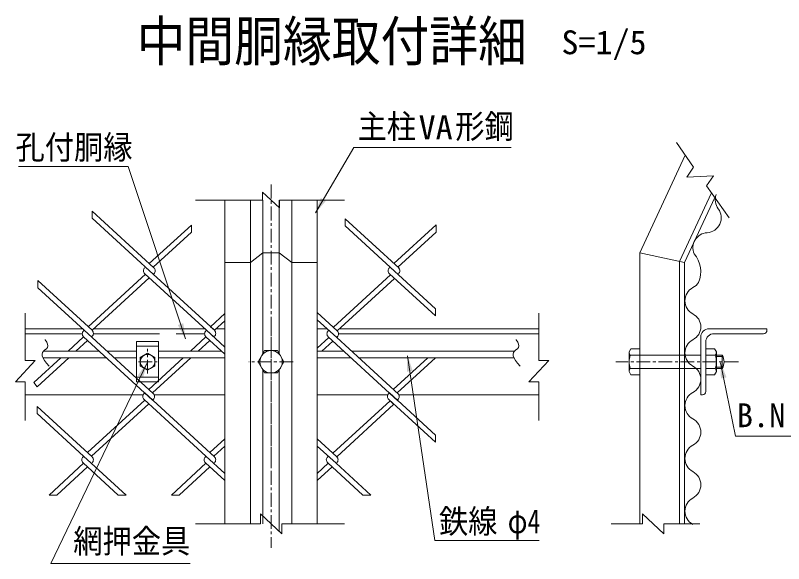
# Model space of a CAD drawing. Units: millimetres, scale not verified, with parts at other scales. Extents: x -4455 to 4455, y -3150 to 3150.
# Drawn here: x 1635 to 3029, y 588 to 1584 of the extents above; entities that cross this region are included whole.
import ezdxf
from ezdxf.enums import TextEntityAlignment as Align

# ---------------------------------------------------------------- set-up
doc = ezdxf.new("R2010")
doc.units = ezdxf.units.MM
doc.header["$LTSCALE"] = 20
doc.linetypes.add('DASHED', pattern=[7.5, 6, -1.5])
doc.linetypes.add('USER1', pattern=[2, 1.25, -0.25, 0.25, -0.25])
doc.layers.add('0-7_7詳細', color=3, linetype='Continuous', lineweight=18)
doc.styles.add('ＭＳ ゴシック', font='')
doc.styles.get('ＭＳ ゴシック').set_extended_font_data('MS Gothic')

msp = doc.modelspace()

# ---------------------------------------------------------------- linework, layer by layer
at = {"layer": '0-7_7詳細', "color": 4}
for p, q in [((2834.52, 1352.92), (2865.86, 1308.17)), ((2853.27, 1290.19), (2865.86, 1308.17)), ((2853.27, 1290.19), (2902.11, 1292.36)), ((2889.52, 1274.38), (2902.11, 1292.36)), ((2889.52, 1274.38), (2930.16, 1216.33)), ((2114, 1234.22), (2083.16, 1262.42)), ((2083.16, 1248.32), (2083.16, 1262.42)), ((2083.16, 1248.32), (1961.57, 1248.32)), ((2114, 1248.32), (2232.08, 1248.32)), ((2114, 1248.32), (2114, 1234.22)), ((1652.68, 957.1), (1652.68, 1042.68)), ((2584.9, 957.1), (2584.9, 1042.68)), ((1670.68, 957.1), (1634.68, 918.33)), ((1652.68, 957.1), (1670.68, 957.1)), ((1652.68, 918.33), (1634.68, 918.33)), ((1652.68, 918.33), (1652.68, 848.14)), ((2584.9, 918.33), (2566.9, 918.33)), ((2584.9, 918.33), (2584.9, 848.14)), ((2118.14, 642.23), (2079.37, 678.23)), ((2079.37, 660.23), (2079.37, 678.23)), ((2772.83, 660.23), (2772.83, 678.23)), ((2811.6, 642.23), (2772.83, 678.23)), ((2079.37, 660.23), (1961.57, 660.23)), ((2118.14, 660.23), (2232.08, 660.23)), ((2118.14, 660.23), (2118.14, 642.23)), ((2772.83, 660.23), (2716.26, 660.23)), ((2811.6, 660.23), (2876.87, 660.23)), ((2811.6, 660.23), (2811.6, 642.23))]:
    msp.add_line(p, q, dxfattribs=at)
at = {"layer": '0-7_7詳細', "color": 7}
for p, q in [((2768.03, 1152.62), (2850.67, 1329.86)), ((2840.03, 1136.66), (2898.36, 1261.75)), ((2014.76, 1248.32), (2014.76, 1029.02)), ((2061.26, 1248.32), (2061.26, 660.23)), ((2083.76, 1248.32), (2083.76, 969.42)), ((2113.76, 1248.32), (2113.76, 969.42)), ((2136.26, 1248.32), (2136.26, 660.23)), ((2182.76, 1248.32), (2182.76, 1014.67)), ((2849.03, 1134.67), (2904.32, 1253.24)), ((2061.26, 1134.67), (2083.76, 1152.62)), ((2083.76, 1152.62), (2113.76, 1152.62)), ((2113.76, 1152.62), (2136.26, 1134.67)), ((2768.03, 1152.62), (2768.03, 660.23)), ((2849.03, 1134.67), (2768.03, 1152.62)), ((2014.76, 1134.67), (2061.26, 1134.67)), ((2136.26, 1134.67), (2182.76, 1134.67)), ((2840.03, 1136.66), (2840.03, 660.23)), ((2849.03, 1134.67), (2849.03, 660.23)), ((2014.76, 1029.02), (2014.76, 1014.67)), ((1652.68, 1014.67), (1756.51, 1014.67)), ((1777.06, 1014.67), (1978.54, 1014.67)), ((1978.54, 1014.67), (1963.76, 1014.67)), ((1999.09, 1014.67), (2014.76, 1014.67)), ((2014.76, 1014.67), (1999.09, 1014.67)), ((2014.76, 1014.67), (2014.76, 801.49)), ((2182.76, 1014.67), (2200.57, 1014.67)), ((2182.76, 1014.67), (2182.76, 660.23)), ((2200.57, 1014.67), (2182.76, 1014.67)), ((2221.44, 1005.67), (2584.9, 1005.67)), ((2233.76, 1014.67), (2223.26, 1014.67)), ((2223.26, 1014.67), (2584.9, 1014.67)), ((2893.96, 1014.67), (2998.96, 1014.67)), ((2902.96, 1005.67), (2992.96, 1005.67)), ((2998.96, 1014.67), (2998.96, 1011.67)), ((1894.6, 991.21), (1854.74, 991.21)), ((1854.74, 991.21), (1854.74, 918.12)), ((1894.6, 991.21), (1894.6, 918.12)), ((2878.96, 894.67), (2878.96, 999.67)), ((2887.96, 900.67), (2887.96, 990.67)), ((1894.6, 982.91), (1854.74, 982.91)), ((2748.83, 972.43), (2752.15, 978.19)), ((2752.15, 978.19), (2768.03, 978.19)), ((2903.84, 978.19), (2887.96, 978.19)), ((2907.16, 972.43), (2903.84, 978.19)), ((1685.4, 973.84), (1786.85, 973.84)), ((1801.06, 973.84), (1854.74, 973.84)), ((1894.6, 973.84), (2008.88, 973.84)), ((2182.76, 973.84), (2230.91, 973.84)), ((2245.12, 973.84), (2540.32, 973.84)), ((2748.83, 936.91), (2748.83, 972.43)), ((2750.89, 966.67), (2768.03, 966.67)), ((2905.1, 966.67), (2887.96, 966.67)), ((2907.16, 936.91), (2907.16, 972.43)), ((2907.16, 966.67), (2917.82, 966.67)), ((2917.82, 942.67), (2917.82, 966.67)), ((1684.87, 961.84), (1799.95, 961.84)), ((1814.16, 961.84), (1854.74, 961.84)), ((1894.6, 961.84), (2014.76, 961.84)), ((2182.76, 961.84), (2244.01, 961.84)), ((2258.22, 961.84), (2539.79, 961.84)), ((1861.27, 946.93), (1874.67, 939.2)), ((1874.67, 939.2), (1888.07, 946.93)), ((2083.76, 939.91), (2083.76, 660.23)), ((2113.76, 939.91), (2113.76, 646.31)), ((2748.83, 936.91), (2752.15, 931.15)), ((2750.89, 942.67), (2768.03, 942.67)), ((2905.1, 942.67), (2887.96, 942.67)), ((2907.16, 936.91), (2903.84, 931.15)), ((2907.16, 942.67), (2917.82, 942.67)), ((1894.6, 926.43), (1854.74, 926.43)), ((1894.6, 918.12), (1854.74, 918.12)), ((1652.68, 894.67), (1866.83, 894.67)), ((1886.63, 894.67), (2014.76, 894.67)), ((2182.76, 894.67), (2310.88, 894.67)), ((2330.68, 894.67), (2584.9, 894.67)), ((2878.96, 894.67), (2881.96, 894.67)), ((2014.76, 814.51), (2014.76, 738.96)), ((2014.76, 738.96), (2014.76, 660.23))]:
    msp.add_line(p, q, dxfattribs=at)
at = {"layer": '0-7_7詳細', "color": 1, "linetype": 'USER1'}
for p, q in [((2098.76, 1276.37), (2098.76, 616.55)), ((2098.76, 1029.57), (2098.76, 763.99)), ((1874.67, 933.2), (1874.67, 977.86)), ((1857.91, 954.67), (1892.21, 954.67)), ((2139.05, 954.67), (2058.41, 954.67)), ((2947.08, 954.67), (2724.56, 954.67))]:
    msp.add_line(p, q, dxfattribs=at)
at = {"layer": '0-7_7詳細'}
for p, q in [((1885.97, 1125.53), (1773.89, 1228.23)), ((1773.89, 1215.21), (1773.89, 1228.23)), ((1884.9, 1113.49), (1773.89, 1215.21)), ((2331.1, 1124.55), (2233.12, 1214.32)), ((2233.12, 1201.3), (2233.12, 1214.32)), ((1954.16, 1202.99), (1877.8, 1133.02)), ((1954.16, 1202.99), (1954.16, 1189.97)), ((2330.03, 1112.51), (2233.12, 1201.3)), ((2398.59, 1203.33), (2321.85, 1133.02)), ((2398.59, 1203.33), (2398.59, 1190.31)), ((1954.16, 1189.97), (1884.9, 1126.51)), ((2398.59, 1190.31), (2328.96, 1126.51)), ((1995.92, 1011.76), (1870.69, 1126.51)), ((2314.75, 1126.51), (2313.68, 1125.53)), ((2314.75, 1126.51), (2313.68, 1125.53)), ((2397.25, 1050.91), (2314.75, 1126.51)), ((1773.89, 1011.76), (1675.33, 1102.07)), ((1870.69, 1113.49), (1766.78, 1018.27)), ((1877.8, 1106.98), (1773.89, 1011.76)), ((1981.71, 1011.76), (1869.62, 1114.47)), ((1885.97, 1114.47), (1884.9, 1113.49)), ((2315.82, 1112.51), (2211.91, 1017.29)), ((2322.92, 1105.99), (2219.02, 1010.78)), ((2321.85, 1106.98), (2313.68, 1114.47)), ((2397.25, 1037.89), (2313.68, 1114.47)), ((2330.03, 1114.47), (2328.96, 1113.49)), ((2330.03, 1114.47), (2328.96, 1113.49)), ((2397.25, 1050.91), (2397.25, 1037.89)), ((2014.76, 1042.04), (1988.81, 1018.27)), ((2219.02, 1010.78), (2182.76, 1044.01)), ((1995.92, 1011.76), (1988.81, 1018.27)), ((2014.76, 1029.02), (1995.92, 1011.76)), ((2217.95, 998.74), (2182.76, 1030.99)), ((1759.68, 1011.76), (1758.61, 1010.78)), ((1759.68, 1011.76), (1758.61, 1010.78)), ((1884.9, 897.01), (1759.68, 1011.76)), ((1981.71, 1011.76), (1980.64, 1010.78)), ((1981.71, 1011.76), (1980.64, 1010.78)), ((1994.85, 999.72), (1981.71, 1011.76)), ((2014.76, 981.48), (1981.71, 1011.76)), ((2203.74, 1011.76), (2202.66, 1010.78)), ((2203.74, 1011.76), (2202.66, 1010.78)), ((1758.61, 999.72), (1730.36, 973.84)), ((1765.71, 993.21), (1744.57, 973.84)), ((1883.83, 884.97), (1758.61, 999.72)), ((1774.26, 1001.04), (1772.82, 999.72)), ((1773.89, 1000.7), (1772.82, 999.72)), ((1980.64, 999.72), (1952.39, 973.84)), ((1987.74, 993.21), (1966.6, 973.84)), ((2014.76, 968.46), (1980.64, 999.72)), ((1995.92, 1000.7), (1994.85, 999.72)), ((2203.74, 998.74), (2182.76, 979.52)), ((2210.84, 992.23), (2190.77, 973.84)), ((2328.96, 883.99), (2202.66, 999.72)), ((2219.38, 1000.06), (2217.95, 998.74)), ((2330.03, 896.03), (2217.95, 998.74)), ((1717.27, 961.84), (1668.16, 916.84)), ((1939.29, 961.84), (1876.73, 904.51)), ((1953.5, 961.84), (1883.83, 898)), ((2383.35, 961.84), (2320.78, 904.51)), ((2397.56, 961.84), (2327.89, 898)), ((1869.62, 898), (1868.55, 897.01)), ((1869.62, 898), (1868.55, 897.01)), ((1995.92, 782.27), (1869.62, 898)), ((1884.9, 897.01), (1876.73, 904.51)), ((2313.68, 898), (2312.61, 897.01)), ((2313.68, 898), (2312.61, 897.01)), ((2397.25, 821.42), (2313.68, 898)), ((1869.62, 884.97), (1765.71, 789.76)), ((1980.64, 783.25), (1868.55, 885.96)), ((1884.9, 885.96), (1883.83, 884.97)), ((2314.75, 883.99), (2210.84, 788.78)), ((2320.78, 878.46), (2312.61, 885.96)), ((2397.25, 808.4), (2312.61, 885.96)), ((2328.96, 885.96), (2327.89, 884.97)), ((2328.96, 885.96), (2327.89, 884.97)), ((1773.89, 782.27), (1674.26, 873.56)), ((1674.26, 860.54), (1674.26, 873.56)), ((1876.73, 878.46), (1772.82, 783.25)), ((2321.85, 877.48), (2217.95, 782.27)), ((1758.61, 783.25), (1674.26, 860.54)), ((2014.76, 814.51), (1987.74, 789.76)), ((2217.94, 782.27), (2182.76, 814.51)), ((2397.25, 821.42), (2397.25, 808.4)), ((2014.76, 801.49), (1994.85, 783.25)), ((2216.87, 770.23), (2182.76, 801.49)), ((1758.61, 783.25), (1757.54, 782.27)), ((1758.61, 783.25), (1757.54, 782.27)), ((1835.62, 712.68), (1758.61, 783.25)), ((1773.89, 782.27), (1765.71, 789.76)), ((1980.64, 783.25), (1979.57, 782.27)), ((1980.64, 783.25), (1979.57, 782.27)), ((2014.76, 751.98), (1980.64, 783.25)), ((1995.92, 782.27), (1987.74, 789.76)), ((2202.66, 783.25), (2201.59, 782.27)), ((2202.66, 783.25), (2201.59, 782.27)), ((1758.61, 770.23), (1695.81, 712.68)), ((1821.41, 712.68), (1757.54, 771.21)), ((1773.89, 771.21), (1772.82, 770.23)), ((1980.64, 770.23), (1917.84, 712.68)), ((2014.76, 738.96), (1979.57, 771.21)), ((1995.92, 771.21), (1994.85, 770.23)), ((2202.66, 770.23), (2182.76, 751.98)), ((2265.46, 712.68), (2201.59, 771.21)), ((2209.77, 763.72), (2201.59, 771.21)), ((2217.94, 771.21), (2216.87, 770.23)), ((2217.94, 771.21), (2216.87, 770.23)), ((2279.67, 712.68), (2216.87, 770.23)), ((1765.71, 763.72), (1710.02, 712.68)), ((1987.74, 763.72), (1932.05, 712.68)), ((2209.77, 763.72), (2182.76, 738.96)), ((1710.02, 712.68), (1695.81, 712.68)), ((1835.62, 712.68), (1821.41, 712.68)), ((1932.05, 712.68), (1917.84, 712.68)), ((2279.67, 712.68), (2265.46, 712.68))]:
    msp.add_line(p, q, dxfattribs=at)
at = {"layer": '0-7_7詳細', "color": 7, "linetype": 'DASHED'}
for p, q in [((1652.68, 1005.67), (1756.19, 1005.67)), ((1776.3, 1005.67), (1978.22, 1005.67))]:
    msp.add_line(p, q, dxfattribs=at)
at = {"layer": '0-7_7詳細', "linetype": 'DASHED'}
for p, q in [((2768.03, 966.67), (2878.96, 966.67)), ((2768.03, 942.67), (2878.96, 942.67))]:
    msp.add_line(p, q, dxfattribs=at)
at = {"layer": '0-7_7詳細', "color": 1}
for p, q in [((2907.16, 964.27), (2919.03, 964.27)), ((2907.16, 945.07), (2919.03, 945.07))]:
    msp.add_line(p, q, dxfattribs=at)
at = {"layer": '0-7_7詳細', "color": 7}
for points in [[(2534.96, 1343.82), (2248.98, 1343.82), (2179.52, 1225.11)], [(1640.2, 1309.59), (1839.29, 1309.59), (1943.4, 996.61)], [(2752.15, 931.15), (2768.03, 931.15), (2768.03, 978.19)], [(2903.84, 931.15), (2887.96, 931.15), (2887.96, 978.19)], [(1888.07, 946.93), (1888.07, 962.4), (1874.67, 970.13), (1861.27, 962.4), (1861.27, 946.93)], [(2585.34, 630.34), (2396.27, 630.34), (2346.51, 965.15)], [(1952, 588.03), (1699.02, 588.03), (1873.81, 952.86)], [(3112.29, 819.54), (2941.99, 819.54), (2914.92, 952.71)]]:
    msp.add_lwpolyline(points, dxfattribs=at)
at = {"layer": '0-7_7詳細'}
for points in [[(1759.68, 1011.76), (1675.33, 1089.05), (1675.33, 1102.07)], [(1731.48, 961.84), (1674.26, 909.41), (1668.16, 916.84)]]:
    msp.add_lwpolyline(points, dxfattribs=at)
at = {"layer": '0-7_7詳細', "color": 4}
for points in [[(1688.6, 995.11), (1688.91, 994.72), (1691.57, 990.52), (1693.14, 986.76), (1693.61, 983.45), (1692.99, 980.57), (1691.26, 978.14), (1688.45, 976.15), (1685.62, 974.15), (1683.86, 971.67), (1683.18, 968.71), (1683.58, 965.28), (1685.04, 961.37), (1687.58, 956.99), (1691.2, 952.13), (1695.89, 946.79)], [(2543.52, 995.11), (2543.83, 994.72), (2546.5, 990.52), (2548.06, 986.76), (2548.53, 983.45), (2547.91, 980.57), (2546.19, 978.14), (2543.37, 976.15), (2540.54, 974.15), (2538.79, 971.67), (2538.11, 968.71), (2538.5, 965.28), (2539.97, 961.37), (2542.51, 956.99), (2546.12, 952.13), (2550.81, 946.79)], [(2584.9, 957.1), (2602.9, 957.1), (2566.9, 918.33)]]:
    msp.add_lwpolyline(points, dxfattribs=at)
at = {"layer": '0-7_7詳細'}
msp.add_lwpolyline([(2075.24, 954.67), (2087, 975.03), (2110.52, 975.03), (2122.28, 954.67), (2110.52, 934.3), (2087, 934.3)], close=True, dxfattribs=at)
at = {"layer": '0-7_7詳細', "color": 7}
msp.add_circle((1874.67, 954.67), 13.4, dxfattribs=at)
at = {"layer": '0-7_7詳細'}
msp.add_circle((2098.76, 954.67), 20.4, dxfattribs=at)
for centre, radius, start, end in [((2932.32, 1248.8), 27.16, 159.65952, 216.92751), ((2888.9, 1216.17), 27.16, 273.07249, 36.92751), ((2891.81, 1161.93), 27.16, 93.07249, 204.15441), ((2828.39, 1118.53), 50.35, 336.91069, 39.88245), ((1874.69, 1120), 7.5, 132.5, 227.5), ((1880.91, 1120), 7.5, 312.5, 47.5), ((2318.75, 1120), 7.5, 132.5, 227.5), ((2324.96, 1120), 7.5, 312.5, 47.5), ((2877.36, 1065.43), 27.16, 118.07249, 241.92751), ((2851.8, 1113.36), 27.16, 298.07249, 327.54132), ((2852.81, 1018.12), 26.15, 296.73658, 63.26342), ((1763.68, 1005.25), 7.5, 132.5, 227.5), ((1768.82, 1006.23), 7.5, 312.5, 47.5), ((1985.7, 1005.25), 7.5, 132.5, 227.5), ((1990.85, 1006.23), 7.5, 312.5, 47.5), ((2207.73, 1005.25), 7.5, 132.5, 227.5), ((2213.95, 1005.25), 7.5, 312.5, 47.5), ((2877.36, 970.8), 27.16, 118.07249, 241.92751), ((2851.8, 922.87), 27.16, 298.07249, 61.92751), ((1873.62, 891.49), 7.5, 132.5, 227.5), ((1879.84, 891.49), 7.5, 312.5, 47.5), ((2317.67, 891.49), 7.5, 132.5, 227.5), ((2323.89, 891.49), 7.5, 312.5, 47.5), ((2877.36, 874.95), 27.16, 118.07249, 241.92751), ((2851.8, 827.02), 27.16, 298.07249, 61.92751), ((2877.36, 779.1), 27.16, 118.07249, 241.92751), ((1762.6, 776.74), 7.5, 132.5, 227.5), ((1768.82, 776.74), 7.5, 312.5, 47.5), ((1984.63, 776.74), 7.5, 132.5, 227.5), ((1990.85, 776.74), 7.5, 312.5, 47.5), ((2206.66, 776.74), 7.5, 132.5, 227.5), ((2212.88, 776.74), 7.5, 312.5, 47.5), ((2851.8, 731.17), 27.16, 298.07249, 61.92751), ((2877.36, 683.25), 27.16, 118.07249, 241.92751)]:
    msp.add_arc(centre, radius, start, end, dxfattribs=at)
at = {"layer": '0-7_7詳細', "color": 7}
for centre, radius, start, end in [((2893.96, 999.67), 15, 90, 180), ((2902.96, 990.67), 15, 90, 180), ((2992.96, 1011.67), 6, 270, 0), ((2757.91, 972.43), 9.09, 180, 219.3382), ((2784.83, 954.67), 36, 160.52878, 199.47122), ((2898.07, 972.43), 9.09, 320.6618, 0), ((2871.16, 954.67), 36, 340.52878, 19.47122), ((2897.04, 954.67), 24, 330, 30), ((2757.91, 936.91), 9.09, 140.6618, 180), ((2898.07, 936.91), 9.09, 0, 39.3382), ((2881.96, 900.67), 6, 270, 0)]:
    msp.add_arc(centre, radius, start, end, dxfattribs=at)
for points in [[(2178.51, 1223.39), (2189.17, 1251.91), (2198.16, 1246.65)], [(1944.03, 994.71), (1929.62, 1021.53), (1939.5, 1024.82)], [(2346.21, 967.13), (2355.77, 938.22), (2345.47, 936.69)], [(1874.67, 954.67), (1866.41, 925.36), (1857.01, 929.86)], [(2914.52, 954.67), (2925.6, 926.3), (2915.39, 924.23)]]:
    msp.add_solid(points, dxfattribs=at)

# ---------------------------------------------------------------- texts
at = {"layer": '0-7_7詳細', "color": 7, "style": 'ＭＳ ゴシック', "width": 0.9}
msp.add_text('中間胴縁取付詳細', height=72.14, dxfattribs=at).set_placement((1854.74, 1479.3), align=Align.BOTTOM_LEFT)
at = {"layer": '0-7_7詳細', "style": 'ＭＳ ゴシック'}
for s, width, p in [('S=1/5', 1.05, (2625.92, 1500.25)), ('主柱', 0.9, (2255.9, 1347.43)), ('形鋼', 0.9, (2433.26, 1347.43)), ('VA', 1.05, (2366.7, 1345.71)), ('孔付胴縁', 0.9, (1634.91, 1309.69)), ('鉄線', 0.9, (2403.54, 630.3)), ('φ4', 0.8, (2528.46, 630.3)), ('網押金具', 0.9, (1739.79, 594.38))]:
    msp.add_text(s, height=43.26, dxfattribs=dict(at, width=width)).set_placement(p, align=Align.BOTTOM_LEFT)
msp.add_text('B.N M8', height=43.26, dxfattribs=at).set_placement((2944.15, 822.91), align=Align.BOTTOM_LEFT)

doc.saveas('drawing.dxf')
